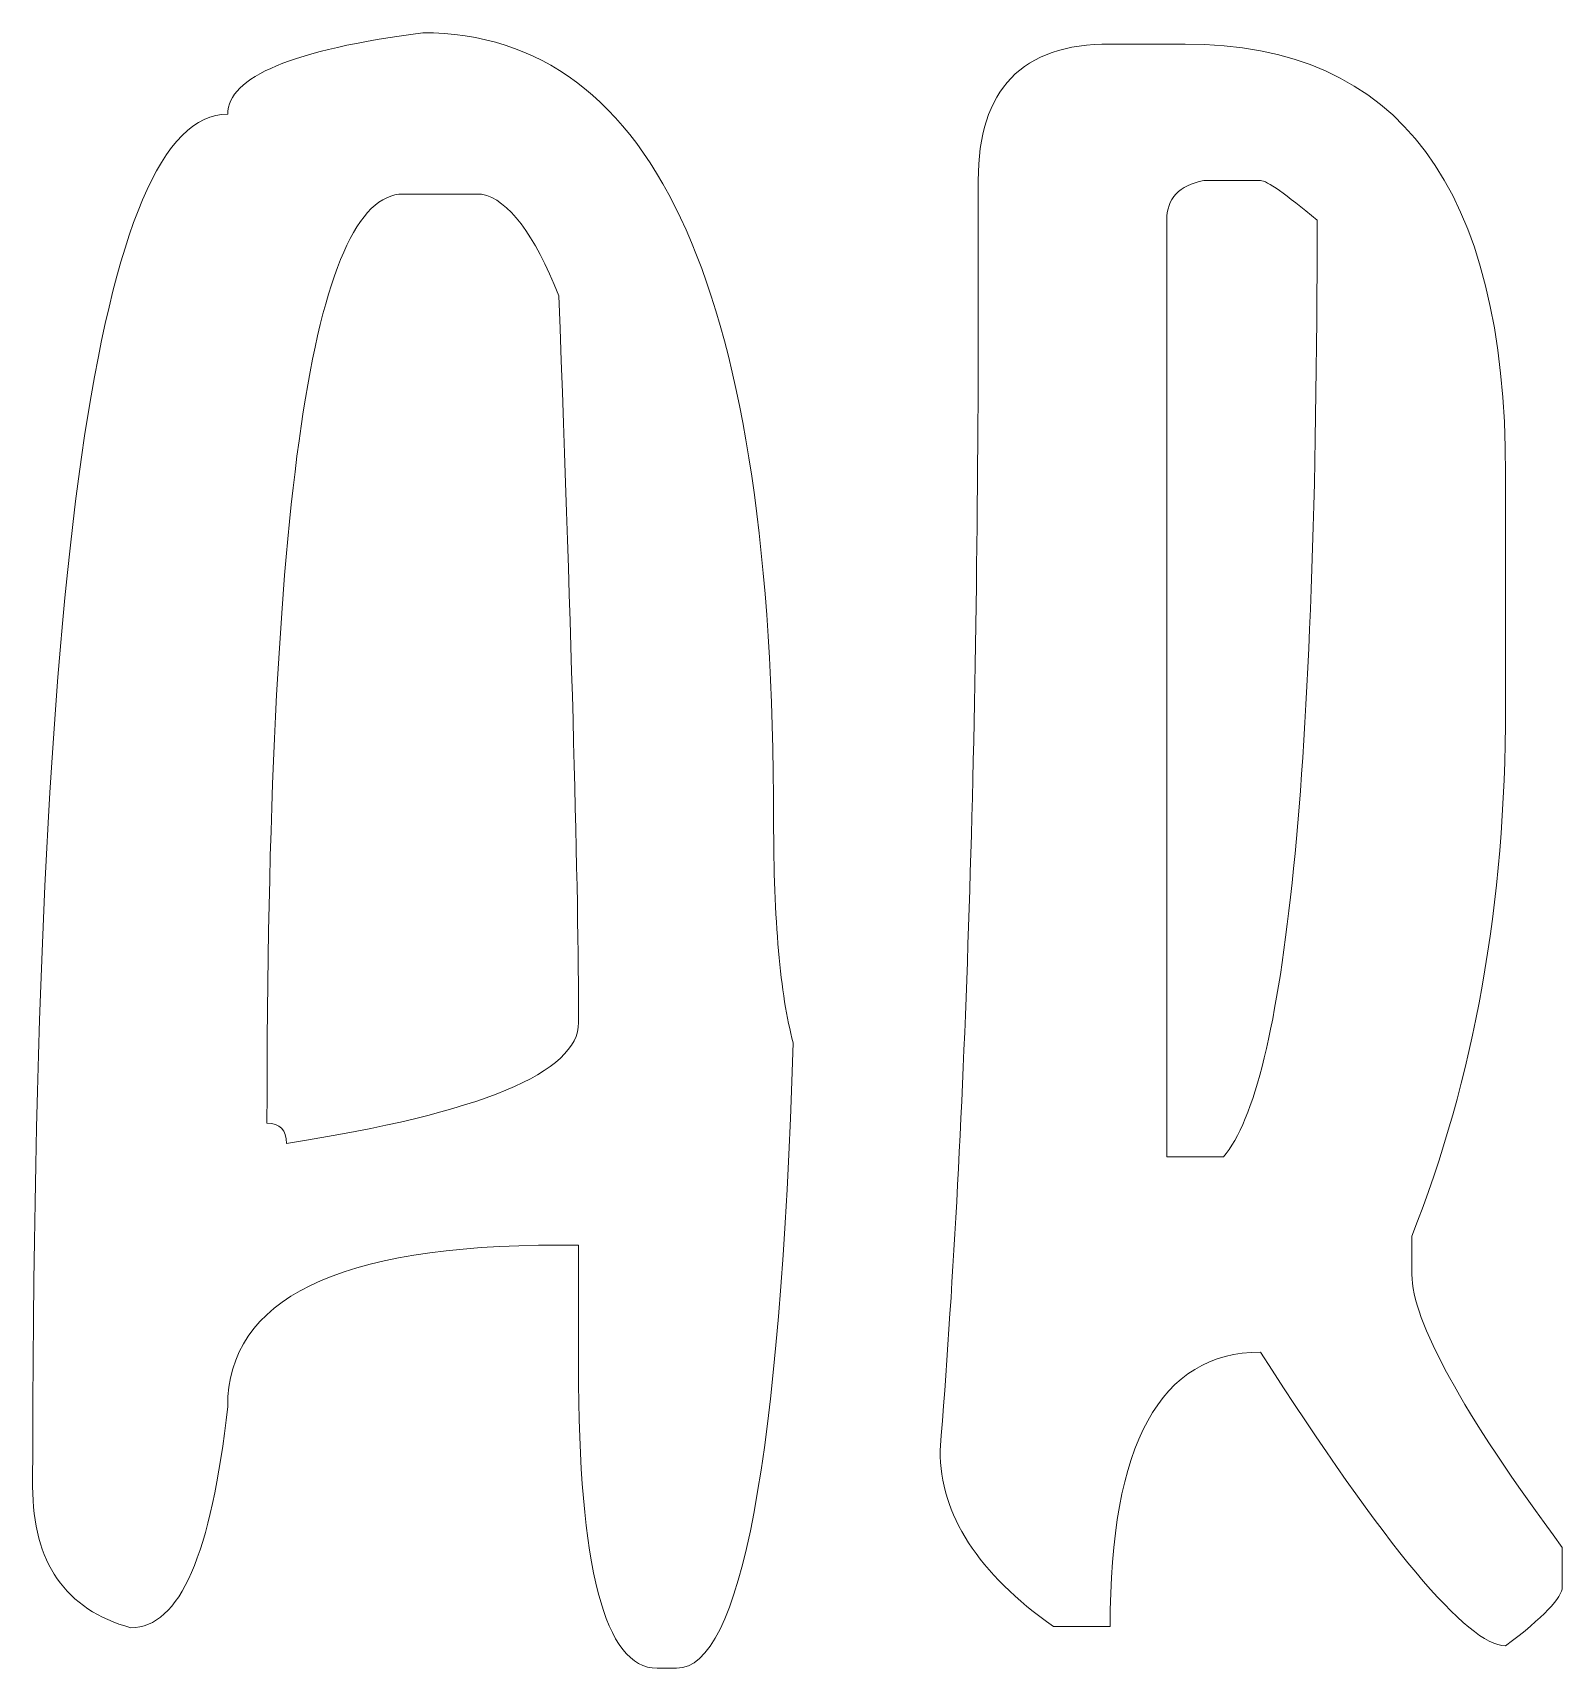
# Model space of a CAD drawing. Header units: inches. Extents: x 0.42 to 5.57, y -5.8 to -0.43.
# Drawn here: x 0.419 to 1.45, y -4.552 to -3.449 of the extents above; entities that cross this region are included whole.
import ezdxf

# ---------------------------------------------------------------- set-up
doc = ezdxf.new("R2010")
doc.units = ezdxf.units.IN
doc.header["$MEASUREMENT"] = 0
doc.layers.add('Layer 1', color=7, linetype='Continuous')

# ---------------------------------------------------------------- blocks, each defined once
blk = doc.blocks.new('block 393')
at = {"layer": 'Layer 1', "lineweight": 0}
for points, knots in [([(0.9184, -3.9802), (0.9184, -4.0471), (0.9228, -4.0974), (0.9316, -4.1301), (0.9228, -4.411), (0.8963, -4.5518), (0.853, -4.5518), (0.853, -4.5518), (0.8398, -4.5518), (0.8398, -4.5518), (0.8045, -4.5518), (0.7869, -4.4841), (0.7869, -4.3478), (0.7869, -4.3478), (0.7869, -4.2664), (0.7869, -4.2664), (0.7869, -4.2664), (0.7736, -4.2664), (0.7736, -4.2664), (0.6245, -4.2664), (0.5503, -4.3029), (0.5503, -4.3753), (0.5393, -4.4749), (0.518, -4.5245), (0.485, -4.5245), (0.4409, -4.5123), (0.4188, -4.4803), (0.4188, -4.4293), (0.4188, -3.8119), (0.4629, -3.5037), (0.5503, -3.5037), (0.5503, -3.4785), (0.5944, -3.4602), (0.6818, -3.4488), (0.8398, -3.4488), (0.9184, -3.6262), (0.9184, -3.9802)], [0, 0, 0, 0, 1, 1, 1, 2, 2, 2, 3, 3, 3, 4, 4, 4, 5, 5, 5, 6, 6, 6, 7, 7, 7, 8, 8, 8, 9, 9, 9, 10, 10, 10, 11, 11, 11, 12, 12, 12, 12]), ([(0.59, -4.1979), (0.7215, -4.1774), (0.7869, -4.1499), (0.7869, -4.1164), (0.7869, -4.0282), (0.7825, -3.8644), (0.7736, -3.6262), (0.7568, -3.5843), (0.7399, -3.5615), (0.7215, -3.5576), (0.7215, -3.5576), (0.6686, -3.5576), (0.6686, -3.5576), (0.6076, -3.5576), (0.5768, -3.7662), (0.5768, -4.1842), (0.5856, -4.1842), (0.59, -4.1888), (0.59, -4.1979)], [0, 0, 0, 0, 1, 1, 1, 2, 2, 2, 3, 3, 3, 4, 4, 4, 5, 5, 5, 6, 6, 6, 6])]:
    blk.add_open_spline(points, degree=3, knots=knots, dxfattribs=at)
blk = doc.blocks.new('block 392')
at = {"layer": 'Layer 1'}
blk.add_blockref('block 393', (0, 0), dxfattribs=at)
blk = doc.blocks.new('block 395')
at = {"layer": 'Layer 1', "lineweight": 0}
for points, knots in [([(1.196, -3.4564), (1.34, -3.4564), (1.412, -3.5531), (1.412, -3.7464), (1.412, -3.7464), (1.412, -3.904), (1.412, -3.904), (1.412, -4.0357), (1.3907, -4.1545), (1.3488, -4.2603), (1.3488, -4.2603), (1.3488, -4.2862), (1.3488, -4.2862), (1.3488, -4.3174), (1.3826, -4.3791), (1.4502, -4.4704), (1.4502, -4.4704), (1.4502, -4.497), (1.4502, -4.497), (1.4502, -4.5039), (1.4377, -4.5176), (1.412, -4.5366), (1.3863, -4.5366), (1.3312, -4.4704), (1.2467, -4.3387), (1.1791, -4.3387), (1.1453, -4.4003), (1.1453, -4.5237), (1.1453, -4.5237), (1.1071, -4.5237), (1.1071, -4.5237), (1.0564, -4.4879), (1.0307, -4.4483), (1.0307, -4.4049), (1.0476, -4.1926), (1.0564, -3.9338), (1.0564, -3.6277), (1.0564, -3.6277), (1.0564, -3.5485), (1.0564, -3.5485), (1.0564, -3.4869), (1.0858, -3.4564), (1.1453, -3.4564), (1.1453, -3.4564), (1.196, -3.4564), (1.196, -3.4564)], [0, 0, 0, 0, 1, 1, 1, 2, 2, 2, 3, 3, 3, 4, 4, 4, 5, 5, 5, 6, 6, 6, 7, 7, 7, 8, 8, 8, 9, 9, 9, 10, 10, 10, 11, 11, 11, 12, 12, 12, 13, 13, 13, 14, 14, 14, 15, 15, 15, 15]), ([(1.1835, -4.207), (1.1835, -4.207), (1.2217, -4.207), (1.2217, -4.207), (1.2636, -4.1583), (1.2849, -3.9474), (1.2849, -3.5752), (1.2636, -3.5576), (1.2511, -3.5485), (1.2467, -3.5485), (1.2467, -3.5485), (1.2085, -3.5485), (1.2085, -3.5485), (1.1916, -3.5516), (1.1835, -3.5607), (1.1835, -3.5752), (1.1835, -3.5752), (1.1835, -4.207), (1.1835, -4.207)], [0, 0, 0, 0, 1, 1, 1, 2, 2, 2, 3, 3, 3, 4, 4, 4, 5, 5, 5, 6, 6, 6, 6])]:
    blk.add_open_spline(points, degree=3, knots=knots, dxfattribs=at)
blk = doc.blocks.new('block 394')
at = {"layer": 'Layer 1'}
blk.add_blockref('block 395', (0, 0), dxfattribs=at)
blk = doc.blocks.new('block 391')
at = {"layer": 'Layer 1'}
for name in ['block 392', 'block 394']:
    blk.add_blockref(name, (0, 0), dxfattribs=at)

msp = doc.modelspace()

# ---------------------------------------------------------------- block references
at = {"layer": 'Layer 1'}
msp.add_blockref('block 391', (0, 0), dxfattribs=at)

doc.saveas('drawing.dxf')
